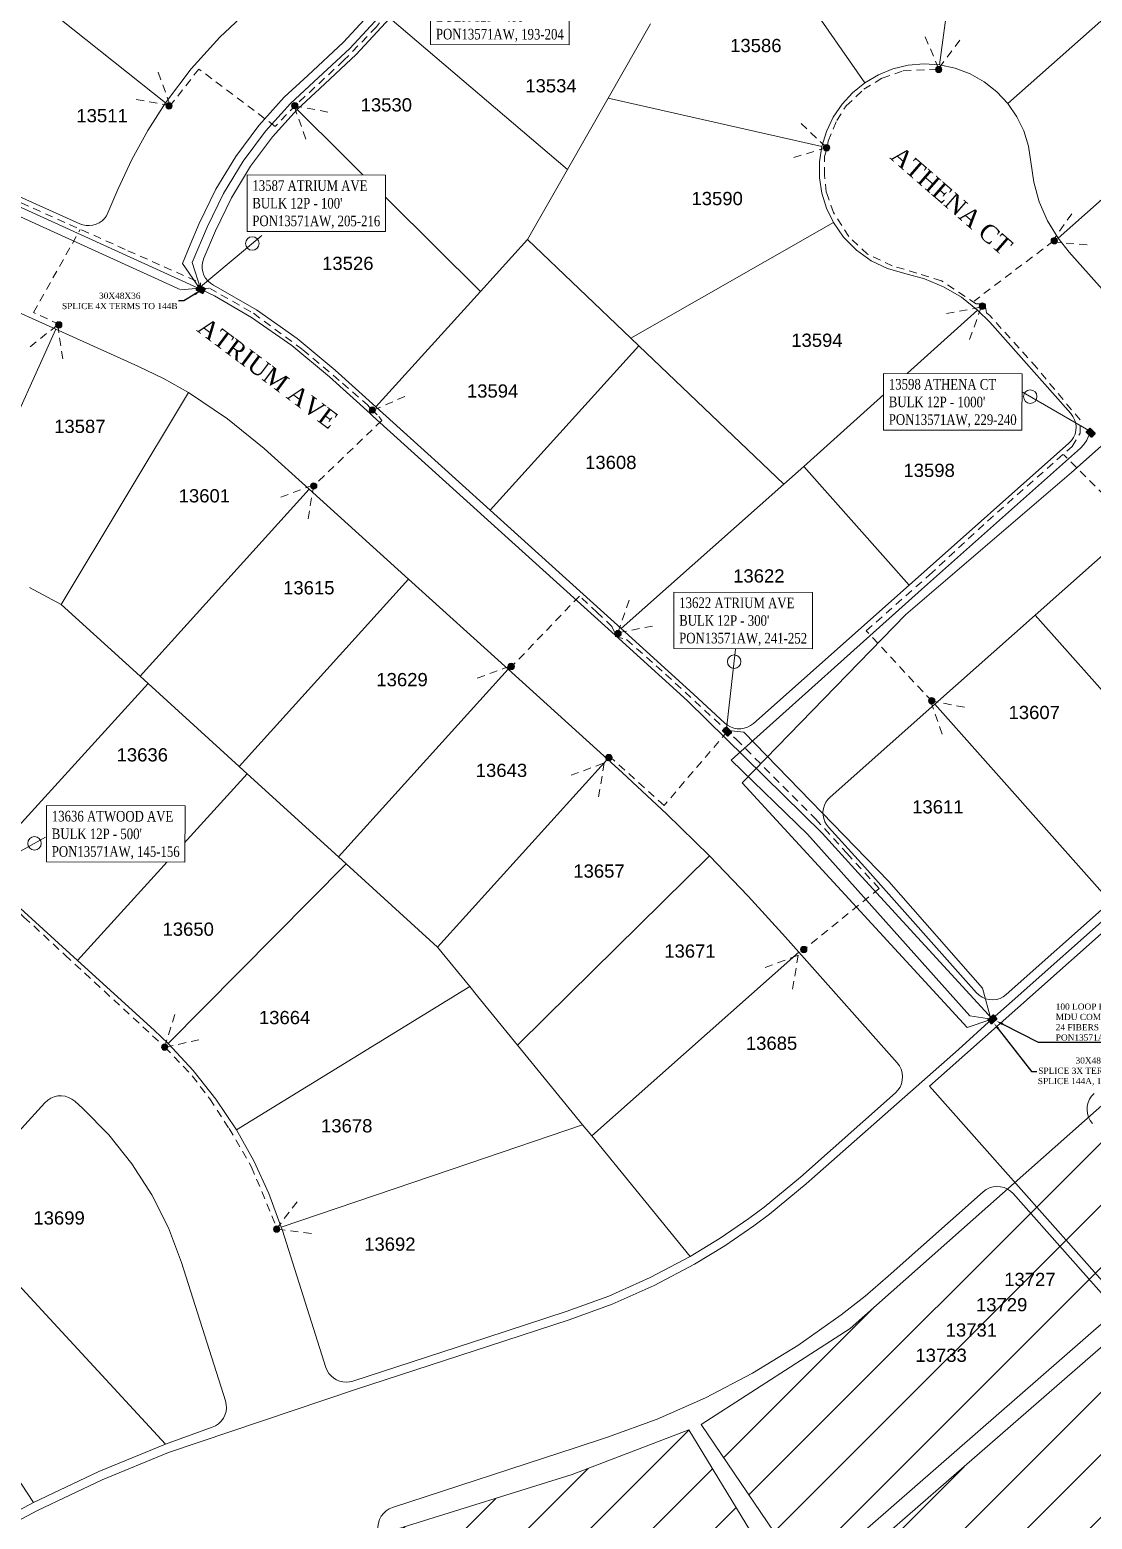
# Model space of a CAD drawing. Header units: feet. Extents: x 865220 to 2866543, y -2240498 to 973965.
# Drawn here: x 2858520 to 2859122, y 967332 to 968176 of the extents above; entities that cross this region are included whole.
import ezdxf
from ezdxf import colors
from ezdxf.entities.mleader import LeaderData, LeaderLine
from ezdxf.enums import TextEntityAlignment as Align
from ezdxf.lldxf.tags import DXFTag
from ezdxf.math import Vec2, Vec3

# ---------------------------------------------------------------- set-up
doc = ezdxf.new("R2010")
doc.units = ezdxf.units.FT
doc.header["$LTSCALE"] = 0.015
doc.header["$MEASUREMENT"] = 0
doc.linetypes.add('DASHED', pattern=[5, 3, -2])
for name, color, linetype in [('144A', 112, '144A'), ('144B', 112, '144B'), ('216A', 112, '216A'), ('288A', 112, '288A'), ('Dakota County Addresses', 7, 'Continuous'), ('Dakota County Parcels', 7, 'Continuous'), ('DETAIL', 7, 'Continuous'), ('DROP BURIED', 7, 'DASHED'), ('NOTES', 7, 'Continuous'), ('STREET NAME', 7, 'Continuous'), ('TAIL', 1, 'MST'), ('TELEPHONE STRUCT-PROP', 6, 'Continuous'), ('TERMINALS', 7, 'Continuous')]:
    doc.layers.add(name, color=color, linetype=linetype)
doc.layers.add('RUNNING LINE (UNDERGROUND)', color=10, linetype='Continuous', lineweight=40)
doc.styles.add('Dimensions 100', font='arial.ttf')
doc.styles.add('Line', font='txt.shx', dxfattribs={"height": 3})
doc.styles.add('SIMPLEX', font='times.ttf', dxfattribs={"width": 0.8})
doc.styles.get("Standard").update_dxf_attribs({"font": 'times.ttf'})
doc.styles.add('Utilities', font='arial.ttf', dxfattribs={"height": 2.5})
tags = doc.linetypes.add('144A', pattern='A,80,-5,["144A",Line,S=1.5,R=0,X=0,Y=-1.5],-24', length=109).pattern_tags.tags
tags[6] = DXFTag(74, 10)
tags = doc.linetypes.add('144B', pattern='A,80,-5,["144B",Line,S=1.5,R=0,X=0,Y=-1.5],-24', length=109).pattern_tags.tags
tags[6] = DXFTag(74, 10)
tags = doc.linetypes.add('216A', pattern='A,80,-5,["216A",Line,S=1.5,R=0,X=0,Y=-1.5],-24', length=109).pattern_tags.tags
tags[6] = DXFTag(74, 10)
tags = doc.linetypes.add('288A', pattern='A,80,-5,["288A",Line,S=1.5,R=0,X=0,Y=-1.5],-24', length=109).pattern_tags.tags
tags[6] = DXFTag(74, 10)
tags = doc.linetypes.add('MST', pattern='A,5,-5,5,-5,["TAIL",Line,S=1.5,R=0,X=0,Y=-1.5],-20', length=40).pattern_tags.tags
tags[10] = DXFTag(74, 10)

# ---------------------------------------------------------------- blocks, each defined once
blk = doc.blocks.new('ACMAP_ANN_TEMPLATE_Dakota County Addresses')
at = {"layer": 'Dakota County Addresses', "style": 'Dimensions 100'}
blk.add_attdef('DakotaCountyAddress', text='', height=50, dxfattribs=at).set_placement((0, 0), align=Align.CENTER)
blk = doc.blocks.new('Proposed FlowerPot')
at = {"lineweight": 5, "ltscale": 100, "true_color": 0xffffff}
h = blk.add_hatch(color=7, dxfattribs=at)
h.dxf.hatch_style = 1
h.paths.add_polyline_path([(-0.06, 0, 0.414214), (0, -0.06, 0.414214), (0.06, 0, 0.414214), (0, 0.06, 0.414214)])
at = {"lineweight": 5, "ltscale": 100}
blk.add_circle((0, 0), 0.0604, dxfattribs=at)
at = {"layer": 'RUNNING LINE (UNDERGROUND)', "color": 6, "lineweight": 5, "const_width": 0.00907, "flags": 128}
blk.add_lwpolyline([(-0.06, 0, -0.414214), (0, 0.06, -0.414214), (0.06, 0, -0.414214), (0, -0.06, -0.414214), (-0.06, 0)], format="xyb", dxfattribs=at)
at = {"color": 18, "linetype": 'ByBlock', "lineweight": 5, "ltscale": 100, "true_color": 0x000000, "style": 'Dimensions 100'}
blk.add_text('F', height=0.0744, dxfattribs=at).set_placement((-0.029, -0.037))
blk = doc.blocks.new('NEW HH')
at = {"ltscale": 40, "true_color": 0xffffff}
h = blk.add_hatch(color=7, dxfattribs=at)
h.dxf.hatch_style = 1
h.paths.add_polyline_path([(-0.061, -0.031, 0.414214), (-0.046, -0.046), (0.046, -0.046, 0.414214), (0.061, -0.031), (0.061, 0.031, 0.414214), (0.046, 0.046), (-0.046, 0.046, 0.414214), (-0.061, 0.031)])
at = {"layer": 'RUNNING LINE (UNDERGROUND)', "color": 6, "lineweight": 0, "const_width": 0.005, "flags": 128}
blk.add_lwpolyline([(-0.061, 0.031), (-0.061, -0.031, 0.414214), (-0.046, -0.046), (0.046, -0.046, 0.414214), (0.061, -0.031), (0.061, 0.031, 0.414214), (0.046, 0.046), (-0.046, 0.046, 0.414214)], format="xyb", close=True, dxfattribs=at)
at = {"layer": 'TELEPHONE STRUCT-PROP', "color": 18, "true_color": 0x000000, "style": 'Utilities'}
blk.add_text('HH', height=0.05, dxfattribs=at).set_placement((0, 0), align=Align.MIDDLE_CENTER)
blk = doc.blocks.new('TERMINAL')
at = {"lineweight": 5, "ltscale": 0.5, "flags": 128}
blk.add_lwpolyline([(-0.07, -0.65), (-0.07, 44.75)], dxfattribs=at)
at = {"lineweight": 5, "ltscale": 0.5}
blk.add_circle((-0.07, 37.61), 3.83, dxfattribs=at)

msp = doc.modelspace()

# ---------------------------------------------------------------- linework, layer by layer
at = {"layer": '144A', "lineweight": 5, "ltscale": 100, "flags": 128}
msp.add_lwpolyline([(2859065.3, 967615.83), (2859046.31, 967598.43), (2858959.88, 967522.25), (2858939.17, 967505.14), (2858930.32, 967498.54), (2858913.82, 967487.26), (2858896.7, 967476.83), (2858873.74, 967464.69), (2858849.98, 967454.13), (2858825.63, 967445.25), (2858780.44, 967430.51), (2858704.52, 967405.73), (2858598.61, 967370.13), (2858561.04, 967354.65), (2858524.31, 967337.3), (2858491.77, 967319.94), (2858460.05, 967301.1), (2858436.47, 967285.76), (2858413.45, 967269.6), (2858383.71, 967246.86), (2858351.62, 967221.12), (2858280.16, 967163.78), (2858260.21, 967147.77), (2858257.66, 967145.73), (2858240.25, 967131.76), (2858132.66, 967039.02), (2857969.59, 966908.17), (2857957.8, 966899.31)], dxfattribs=at)
at = {"layer": '144B', "lineweight": 5, "ltscale": 100, "flags": 128}
msp.add_lwpolyline([(2859065.3, 967615.83), (2858989.41, 967698.54), (2858968.95, 967721.04), (2858892.71, 967796.14), (2858851.67, 967833.26), (2858777.5, 967900.34), (2858714.43, 967957.38), (2858712.77, 967958.88), (2858689.74, 967979.71), (2858668.36, 967997.48), (2858645.64, 968013.34), (2858624.59, 968025.58), (2858617.06, 968029.09), (2858446.79, 968106.65), (2858334.19, 968158.23), (2858292.46, 968073.61), (2858276.98, 968050.4), (2858260.1, 968028.19), (2858241.89, 968007.05), (2858223.11, 967987.73), (2858203.21, 967969.56), (2858182.26, 967952.59), (2858143.35, 967924.18), (2858090.58, 967897.29), (2858061.6, 967886.73), (2858036.61, 967878.47), (2858015.3, 967871.13), (2857994.51, 967861.98), (2857974.56, 967851.16), (2857958.95, 967841.11), (2857944.06, 967830.03), (2857930.02, 967818.03), (2857899.12, 967789.78), (2857892.87, 967782.99), (2857887.76, 967775.05), (2857884.08, 967766.35), (2857881.94, 967757.16), (2857881.41, 967747.73), (2857882.5, 967738.35), (2857885.17, 967729.29), (2857889.35, 967720.83), (2857894.83, 967713.33), (2857921.31, 967684.41), (2857921.75, 967683.93), (2857945.17, 967660.56), (2857969.51, 967638.2), (2857983.57, 967626.09), (2858015, 967599.65)], dxfattribs=at)
at = {"layer": '216A', "lineweight": 5, "ltscale": 100, "flags": 128}
msp.add_lwpolyline([(2859590.81, 968323.94), (2859595.66, 968318.07), (2859596.29, 968254.89), (2859595.33, 968224.1), (2859591.85, 968193.28), (2859585.95, 968163.2), (2859577.64, 968133.7), (2859566.98, 968104.96), (2859554.05, 968077.18), (2859539.03, 968050.71), (2859521.94, 968025.53), (2859502.89, 968001.8), (2859482.05, 967979.73), (2859468.69, 967967.28), (2859423.17, 967926.87), (2859366.34, 967876.41), (2859309.51, 967825.96), (2859252.68, 967775.51), (2859244.96, 967768.65), (2859195.86, 967725.06), (2859139.03, 967674.61), (2859079.96, 967622.16), (2859029.77, 967577.61), (2859147.17, 967445.55), (2859167.37, 967422.8), (2859278.35, 967297.8), (2859360.39, 967205.38), (2859462.8, 967090.03), (2859470.89, 967079.16), (2859477.1, 967066.86), (2859481.11, 967053.68), (2859482.79, 967040.01), (2859482.11, 967026.25), (2859479.07, 967012.82), (2859473.78, 967000.1), (2859466.39, 966988.48), (2859457.11, 966978.3), (2859446.22, 966969.86), (2859434.24, 966963.52), (2859420.43, 966957.67), (2859392.27, 966945.74), (2859314.54, 966912.8), (2859152.14, 966844), (2859135.42, 966836.92), (2859049.74, 966800.61), (2859021.72, 966788.75), (2858959.16, 966762.24), (2858953.83, 966760.51), (2858948.06, 966759.71), (2858942.25, 966759.91), (2858936.55, 966761.13), (2858931.16, 966763.31), (2858926.22, 966766.4), (2858921.9, 966770.3), (2858918.32, 966774.89), (2858915.58, 966779.95), (2858869.57, 966760.2), (2858808.42, 966904.88), (2858752.51, 967036.84), (2858745.35, 967055.89), (2858705.58, 967180.93)], dxfattribs=at)
at = {"layer": '288A', "lineweight": 5, "ltscale": 100, "flags": 128}
msp.add_lwpolyline([(2859590.61, 968323.89), (2859590.66, 968318.02), (2859591.29, 968254.95), (2859590.34, 968224.46), (2859586.91, 968194.04), (2859581.08, 968164.36), (2859572.88, 968135.25), (2859562.37, 968106.89), (2859549.6, 968079.47), (2859534.78, 968053.35), (2859517.91, 968028.51), (2859499.11, 968005.09), (2859478.53, 967983.28), (2859465.33, 967970.98), (2859419.85, 967930.6), (2859363.02, 967880.15), (2859306.19, 967829.7), (2859249.36, 967779.25), (2859241.64, 967772.39), (2859192.54, 967728.8), (2859135.71, 967678.34), (2859076.64, 967625.9), (2859065.3, 967615.83)], dxfattribs=at)
at = {"layer": 'Dakota County Parcels', "lineweight": 5, "ltscale": 100}
for p, q in [((2859053.27, 968287.96), (2859035.45, 968156.48)), ((2858915.96, 968257.46), (2858993.17, 968146.3)), ((2859184.64, 968232.56), (2859074.22, 968134.53)), ((2858495.76, 968215.38), (2858596.94, 968135.03)), ((2858824.64, 968097.26), (2858723.94, 968182.99)), ((2858847.63, 968137.6), (2858871.7, 968179.81)), ((2858824.64, 968097.26), (2858847.63, 968137.6)), ((2858847.63, 968137.6), (2858968.87, 968110.23)), ((2858775.32, 968028.04), (2858671.47, 968131.26)), ((2858801.98, 968057.51), (2858824.64, 968097.26)), ((2858569.92, 968085.92), (2858564.26, 968072.65)), ((2858860.62, 968001.59), (2858975.32, 968067.23)), ((2858801.98, 968057.51), (2858775.32, 968028.04)), ((2858801.98, 968057.51), (2858860.62, 968001.59)), ((2859108.9, 968050.4), (2859102.73, 968058.21)), ((2859154.74, 967998.76), (2859108.9, 968050.4)), ((2858534.64, 968006.77), (2858465.35, 968037.98)), ((2858775.32, 968028.04), (2858716.13, 967962.59)), ((2858958.58, 967928.91), (2859057.1, 968017.55)), ((2858478.66, 967882.46), (2858534.64, 968006.77)), ((2858581.24, 967985.79), (2858534.64, 968006.77)), ((2858860.62, 968001.59), (2858865.16, 967997.26)), ((2858865.16, 967997.26), (2858780.85, 967904.05)), ((2858865.16, 967997.26), (2858947.32, 967918.9)), ((2858537.73, 967850.69), (2858609.83, 967970.83)), ((2858652.78, 967939), (2858678.28, 967915.94)), ((2858947.32, 967918.9), (2858958.58, 967928.91)), ((2858958.58, 967928.91), (2859018.33, 967861.61)), ((2858582.45, 967809.98), (2858678.28, 967915.94)), ((2858678.28, 967915.94), (2858734.64, 967864.96)), ((2858947.32, 967918.9), (2858855.03, 967836.97)), ((2859089.64, 967844.7), (2859146.47, 967895.15)), ((2858638.64, 967758.82), (2858734.64, 967864.96)), ((2858734.64, 967864.96), (2858790.99, 967813.99)), ((2858519.81, 967860.33), (2858537.73, 967850.69)), ((2858537.73, 967850.69), (2858582.45, 967809.98)), ((2859032.81, 967794.25), (2859089.64, 967844.7)), ((2859189.22, 967732.54), (2859089.64, 967844.7)), ((2858694.83, 967707.66), (2858790.99, 967813.99)), ((2858790.99, 967813.99), (2858847.35, 967763.01)), ((2858587.01, 967805.83), (2858490.75, 967700.1)), ((2858582.45, 967809.98), (2858587.01, 967805.83)), ((2858587.01, 967805.83), (2858638.64, 967758.82)), ((2859032.81, 967794.25), (2858973.46, 967741.56)), ((2859132.39, 967682.08), (2859032.81, 967794.25)), ((2858751.02, 967656.5), (2858847.35, 967763.01)), ((2858847.35, 967763.01), (2858855.84, 967755.34)), ((2858643.2, 967754.67), (2858546.94, 967648.94)), ((2858638.64, 967758.82), (2858643.2, 967754.67)), ((2858643.2, 967754.67), (2858694.83, 967707.66)), ((2858699.22, 967703.66), (2858598.34, 967601.83)), ((2858694.83, 967707.66), (2858699.22, 967703.66)), ((2858699.22, 967703.66), (2858751.02, 967656.5)), ((2858948.27, 967662.05), (2858955.75, 967653.63)), ((2858769.32, 967634.09), (2858751.02, 967656.5)), ((2858955.75, 967653.63), (2859011.51, 967590.82)), ((2858769.32, 967634.09), (2858637.02, 967553)), ((2858833.22, 967555.87), (2858796.42, 967600.92)), ((2858528.55, 967568.33), (2858491.99, 967528.17)), ((2858550, 967565.02), (2858545.5, 967569.12)), ((2858833.22, 967555.87), (2858768.69, 967533.95)), ((2858838.44, 967549.48), (2858833.22, 967555.87)), ((2858894.23, 967481.18), (2858838.44, 967549.48)), ((2858768.69, 967533.95), (2858662.49, 967497.87)), ((2859006.41, 967469.96), (2859060.3, 967517.8)), ((2858472.97, 967509.03), (2858596.8, 967374.79)), ((2858663.11, 967495.93), (2858662.49, 967497.87)), ((2858687.81, 967418.26), (2858663.11, 967495.93)), ((2858432.85, 967477.7), (2858522.06, 967341.77)), ((2858605.94, 967477.75), (2858630.86, 967399.38)), ((2858829.52, 967372.9), (2858847.26, 967378.69)), ((2858725.52, 967338.97), (2858829.52, 967372.9))]:
    msp.add_line(p, q, dxfattribs=at)
for points in [[(2859073.32, 967629.64), (2859132.39, 967682.08), (2859189.22, 967732.54), (2859238.32, 967776.13), (2859246.04, 967782.99), (2859302.87, 967833.44), (2859359.7, 967883.89), (2859416.53, 967934.34), (2859461.96, 967974.68), (2859475, 967986.83), (2859495.34, 968008.38), (2859513.89, 968031.48), (2859530.53, 968056), (2859545.15, 968081.76), (2859557.75, 968108.82), (2859568.13, 968136.8), (2859576.21, 968165.52), (2859581.96, 968194.81), (2859585.35, 968224.82), (2859586.29, 968255), (2859585.66, 968317.97), (2859584.16, 968469.73), (2859583.45, 968541.68), (2859582.54, 968633.78)], [(2859141.11, 968423.01), (2859120.52, 968423.7), (2859058.43, 968423.02), (2858978.45, 968422.14), (2858891.92, 968421.18), (2858881.13, 968420.28), (2858870.57, 968417.83), (2858860.48, 968413.89), (2858851.06, 968408.53), (2858842.51, 968401.87), (2858835.01, 968394.05), (2858828.72, 968385.23), (2858823.76, 968375.59), (2858794.2, 968306.2), (2858780.99, 968275.21), (2858772.88, 968257.52), (2858763.83, 968240.29), (2858751.78, 968220.34), (2858738.46, 968201.21), (2858723.94, 968182.99), (2858704.87, 968162.28), (2858684.24, 968143.13), (2858671.47, 968131.26)], [(2858645.17, 968188.66), (2858627.57, 968172.19), (2858611.46, 968154.27), (2858596.94, 968135.03)], [(2859231.8, 968172.8), (2859185.85, 968132.01), (2859102.73, 968058.21)], [(2858548.3, 968066.42), (2858448.84, 968111.21), (2858351.34, 968155.12)], [(2859035.45, 968156.48), (2859026.58, 968157.02), (2859017.72, 968156.24), (2859009.07, 968154.16), (2859000.83, 968150.82), (2858993.17, 968146.3), (2858986.26, 968140.7), (2858980.26, 968134.14), (2858975.29, 968126.77), (2858971.46, 968118.74), (2858968.87, 968110.23), (2858967.56, 968101.44), (2858967.57, 968092.55), (2858968.88, 968083.75), (2858971.49, 968075.25), (2858975.32, 968067.23), (2858981.16, 968058.79), (2858988.36, 968051.47), (2858996.7, 968045.48), (2859005.93, 968041.01), (2859015.8, 968038.17), (2859027.07, 968035.15), (2859037.84, 968030.65), (2859047.91, 968024.74), (2859057.1, 968017.55), (2859064.04, 968010.57), (2859109.88, 967958.93), (2859111.12, 967957.26), (2859112.06, 967955.39), (2859112.66, 967953.38), (2859112.9, 967951.3), (2859112.77, 967949.22), (2859112.29, 967947.18), (2859111.46, 967945.26), (2859110.31, 967943.52), (2859108.87, 967942), (2859018.33, 967861.61), (2858930.03, 967783.23)], [(2859074.22, 968134.53), (2859068, 968141.19), (2859060.83, 968146.84), (2859052.9, 968151.33), (2859044.37, 968154.57), (2859035.45, 968156.48)], [(2858596.94, 968135.03), (2858586.84, 968119.28), (2858577.82, 968102.88), (2858569.92, 968085.92)], [(2859087.21, 968101.57), (2859085.86, 968110.45), (2859083.2, 968119.03), (2859079.29, 968127.12), (2859074.22, 968134.53)], [(2858671.47, 968131.26), (2858657.47, 968115.78), (2858645.01, 968099.04), (2858634.19, 968081.2), (2858625.11, 968062.41), (2858618.54, 968046.99)], [(2859102.73, 968058.21), (2859096.7, 968068.17), (2859092.05, 968078.85), (2859088.87, 968090.05), (2859087.21, 968101.57)], [(2858564.26, 968072.65), (2858563.38, 968070.96), (2858562.24, 968069.44), (2858560.87, 968068.11), (2858559.31, 968067.02), (2858557.59, 968066.18), (2858555.76, 968065.63), (2858553.87, 968065.38), (2858551.97, 968065.43), (2858550.09, 968065.77), (2858548.3, 968066.42)], [(2858624, 968031.66), (2858622.33, 968032.72), (2858620.85, 968034.05), (2858619.61, 968035.6), (2858618.65, 968037.34), (2858617.98, 968039.2), (2858617.63, 968041.16), (2858617.61, 968043.14), (2858617.92, 968045.1), (2858618.54, 968046.99)], [(2858624, 968031.66), (2858648.33, 968017.56), (2858671.39, 968001.46), (2858693.02, 967983.49), (2858716.13, 967962.59), (2858780.85, 967904.05), (2858855.03, 967836.97), (2858896.08, 967799.83), (2858913.85, 967783.45)], [(2858581.24, 967985.79), (2858595.75, 967978.73), (2858609.83, 967970.83)], [(2858609.83, 967970.83), (2858632.08, 967955.96), (2858652.78, 967939)], [(2858662.49, 967497.87), (2858655.44, 967516.89), (2858646.94, 967535.31), (2858637.02, 967553), (2858625.44, 967570.29), (2858612.52, 967586.61), (2858598.34, 967601.83), (2858590.39, 967609.38), (2858546.94, 967648.94), (2858490.75, 967700.1), (2858459.97, 967728.13), (2858448.6, 967737.94), (2858436.73, 967747.15), (2858420.2, 967758.41), (2858402.91, 967768.49), (2858384.97, 967777.32), (2858372.03, 967783.14), (2858330.38, 967801.87), (2858303.26, 967814.86), (2858270.44, 967832.84), (2858238.75, 967852.78), (2858211.98, 967871.82), (2858186.26, 967892.25), (2858161.66, 967914.02)], [(2858930.03, 967783.23), (2858928.46, 967782.04), (2858926.71, 967781.13), (2858924.83, 967780.52), (2858922.88, 967780.23), (2858920.91, 967780.26), (2858918.97, 967780.61), (2858917.12, 967781.27), (2858915.39, 967782.23), (2858913.85, 967783.45)], [(2858855.84, 967755.34), (2858880.81, 967732.1), (2858905.11, 967708.16)], [(2858972.65, 967724.4), (2858971.46, 967725.9), (2858970.53, 967727.57), (2858969.87, 967729.36), (2858969.5, 967731.24), (2858969.44, 967733.15), (2858969.69, 967735.05), (2858970.23, 967736.88), (2858971.05, 967738.61), (2858972.14, 967740.18), (2858973.46, 967741.56)], [(2859056.38, 967630.65), (2858993.13, 967701.88), (2858972.65, 967724.4)], [(2858905.11, 967708.16), (2858812.28, 967616.57), (2858796.42, 967600.92)], [(2858905.11, 967708.16), (2858926.99, 967685.39), (2858948.27, 967662.05)], [(2858955.75, 967653.63), (2858877.07, 967583.78), (2858838.44, 967549.48)], [(2858769.32, 967634.09), (2858773.69, 967628.75), (2858796.42, 967600.92)], [(2859073.32, 967629.64), (2859071.64, 967628.39), (2859069.77, 967627.46), (2859067.76, 967626.86), (2859065.69, 967626.62), (2859063.6, 967626.74), (2859061.56, 967627.23), (2859059.64, 967628.06), (2859057.9, 967629.21), (2859056.38, 967630.65)], [(2859011.51, 967590.82), (2859012.76, 967589.14), (2859013.7, 967587.27), (2859014.29, 967585.26), (2859014.53, 967583.19), (2859014.41, 967581.1), (2859013.93, 967579.07), (2859013.1, 967577.15), (2859011.94, 967575.4), (2859010.51, 967573.88)], [(2858528.55, 967568.33), (2858530.08, 967569.74), (2858531.84, 967570.87), (2858533.77, 967571.68), (2858535.81, 967572.14), (2858537.9, 967572.23), (2858539.98, 967571.97), (2858541.97, 967571.35), (2858543.83, 967570.39), (2858545.5, 967569.12)], [(2858702.97, 967410.49), (2858778.89, 967435.26), (2858824, 967449.98), (2858848.11, 967458.77), (2858871.55, 967469.19), (2858894.23, 967481.18), (2858911.1, 967491.46), (2858927.41, 967502.61), (2858936.08, 967509.07), (2858956.63, 967526.04), (2859010.51, 967573.88)], [(2859123.11, 967573.56), (2859121.67, 967572.04), (2859120.52, 967570.3), (2859119.69, 967568.38), (2859119.21, 967566.34), (2859119.08, 967564.26), (2859119.32, 967562.18), (2859119.92, 967560.17), (2859120.85, 967558.3), (2859122.1, 967556.62)], [(2858605.94, 967477.75), (2858598.55, 967497.37), (2858589.15, 967516.1), (2858577.84, 967533.75), (2858564.74, 967550.11), (2858550, 967565.02)], [(2859077.24, 967516.79), (2859075.72, 967518.23), (2859073.97, 967519.38), (2859072.05, 967520.21), (2859070.02, 967520.7), (2859067.93, 967520.82), (2859065.85, 967520.58), (2859063.85, 967519.98), (2859061.98, 967519.05), (2859060.3, 967517.8)], [(2859077.24, 967516.79), (2859143.43, 967442.23), (2859163.63, 967419.48), (2859274.61, 967294.48)], [(2858979.69, 967448.02), (2858993.27, 967458.73), (2859006.41, 967469.96)], [(2858847.26, 967378.69), (2858875.49, 967388.95), (2858902.96, 967401.07), (2858929.56, 967415), (2858955.18, 967430.67), (2858979.69, 967448.02)], [(2858702.97, 967410.49), (2858701.13, 967410.05), (2858699.24, 967409.9), (2858697.36, 967410.05), (2858695.52, 967410.49), (2858693.77, 967411.22), (2858692.16, 967412.21), (2858690.73, 967413.45), (2858689.51, 967414.89), (2858688.53, 967416.51), (2858687.81, 967418.26)], [(2858630.86, 967399.38), (2858631.31, 967397.37), (2858631.41, 967395.31), (2858631.16, 967393.27), (2858630.56, 967391.3), (2858629.64, 967389.46), (2858628.41, 967387.8), (2858626.92, 967386.39), (2858625.2, 967385.24), (2858623.32, 967384.41)], [(2858623.32, 967384.41), (2858596.8, 967374.79), (2858559.01, 967359.23), (2858522.06, 967341.77), (2858489.32, 967324.3), (2858457.41, 967305.35), (2858433.67, 967289.9), (2858410.49, 967273.64), (2858380.62, 967250.8), (2858348.49, 967225.02), (2858277.03, 967167.68), (2858257.08, 967151.67), (2858254.54, 967149.63), (2858237.12, 967135.66), (2858211.33, 967114.96)], [(2858725.52, 967338.97), (2858723.61, 967338.15), (2858721.86, 967337.02), (2858720.34, 967335.6), (2858719.09, 967333.94), (2858718.14, 967332.09), (2858717.52, 967330.1), (2858717.26, 967328.03), (2858717.36, 967325.95), (2858717.81, 967323.92)]]:
    msp.add_lwpolyline(points, dxfattribs=at)
at = {"layer": 'DROP BURIED', "lineweight": 5, "ltscale": 100}
for points in [[(2858759.14, 968242.22), (2858760.04, 968238.12), (2858756.64, 968232.72), (2858750.79, 968223.13), (2858732.59, 968197.52), (2858716.39, 968178.02), (2858697.98, 968159.06), (2858670.67, 968133.75), (2858659.04, 968121.63), (2858615.77, 968154.11), (2858599.59, 968133.44)], [(2859047.04, 968170.41), (2859034.96, 968154.47), (2859027.19, 968172.9)], [(2858592.77, 968152.25), (2858599.46, 968133.4), (2858579.79, 968137.03)], [(2859060.54, 968020.97), (2859056.19, 968021.02), (2859036.62, 968034.11), (2859022.62, 968038.48), (2859008.74, 968042.61), (2858994.76, 968049.23), (2858984.1, 968059.16), (2858975.4, 968072.72), (2858971.34, 968084.4), (2858970.3, 968094.07), (2858970.3, 968104.56), (2858971.78, 968109.41), (2858972.35, 968113.16), (2858977.25, 968125.01), (2858982.67, 968133.28), (2858992.59, 968142.63), (2859003.02, 968149.02), (2859014.93, 968153.01), (2859034.47, 968154.04)], [(2858676.39, 968114.45), (2858669.7, 968133.3), (2858689.37, 968129.66)], [(2858397.29, 968071.61), (2858421.81, 968120.53), (2858460.99, 968102.81), (2858515.09, 968078.27), (2858575.6, 968051.16), (2858616.68, 968032.89), (2858616.43, 968029.57)], [(2858957.03, 968123.28), (2858971.54, 968109.52), (2858952.36, 968103.84)], [(2859119.16, 968054.41), (2859099.24, 968056.16), (2859110.72, 968072.54)], [(2858536.73, 968009.38), (2858522.04, 968016.1), (2858548.49, 968063.11)], [(2859100.18, 968056.69), (2859055.05, 968022.62)], [(2858616.87, 968029.33), (2858621.77, 968029.95), (2858646.74, 968015.7), (2858674.66, 967995.01), (2858697.22, 967976.09), (2858711.42, 967963.83), (2858713.52, 967961.2), (2858717.69, 967957.15), (2858719.36, 967954.87), (2858681.28, 967918.36)], [(2859031.26, 967795.76), (2858993.92, 967835.78), (2859029.84, 967867.44), (2859062.68, 967897.96), (2859110.58, 967940.18), (2859115.16, 967947.81), (2859115.16, 967955.22), (2859090.58, 967984.83), (2859063.95, 968014.45), (2859062.11, 968015.98), (2859061.38, 968020.47)], [(2859039.41, 968015.52), (2859059.07, 968019.17), (2859052.41, 968000.32)], [(2858520.08, 967996.69), (2858535.75, 968009.11), (2858538.68, 967989.33)], [(2858732.49, 967968.56), (2858714.15, 967960.57)], [(2859144.75, 967896.39), (2859105.73, 967935.71)], [(2858662.13, 967911.51), (2858680.88, 967918.47), (2858677.53, 967898.76)], [(2858851.93, 967833.78), (2858849.96, 967838.02), (2858841.55, 967846.05), (2858831.38, 967855.47), (2858793.44, 967815.82)], [(2858872.83, 967838.41), (2858853.18, 967834.69), (2858859.78, 967853.57)], [(2858851.77, 967832.52), (2858858.13, 967830.74), (2858880.27, 967811.22), (2858920.26, 967774.27), (2858965.22, 967729.16), (2858983.03, 967709.65), (2859001.32, 967689.67), (2858958.52, 967655.13)], [(2858773.57, 967808.89), (2858792.32, 967815.84), (2858792.32, 967815.84)], [(2859037.07, 967777.2), (2859030.39, 967796.05), (2859050.06, 967792.41)], [(2858915.32, 967778.78), (2858879.4, 967736.74), (2858849.46, 967763.7)], [(2858826.73, 967753.87), (2858845.48, 967760.83), (2858842.13, 967741.11)], [(2858488.49, 967695.8), (2858492.09, 967696), (2858516.66, 967673.55), (2858539.98, 967652.01), (2858596.51, 967599.77), (2858612.02, 967583.56), (2858621.97, 967570.44), (2858632.89, 967553.75), (2858645.64, 967531.84), (2858660.1, 967497.04)], [(2858936.71, 967644.98), (2858955.47, 967651.94), (2858952.12, 967632.22)], [(2858615.83, 967603.94), (2858596.28, 967599.7), (2858602.38, 967618.75)], [(2858679.53, 967494.23), (2858659.67, 967496.64), (2858671.69, 967512.63)]]:
    msp.add_lwpolyline(points, dxfattribs=at)
at = {"layer": 'NOTES', "color": 30, "lineweight": 5, "ltscale": 100, "true_color": 0xf8991e, "flags": 128}
for points in [[(2858966.42, 967289.76), (2859060.14, 967131.21), (2859106.72, 967019.41), (2859333.69, 967201.29), (2859616.55, 967335.73), (2859355.74, 967628.64)], [(2858406.1, 967161.59), (2858587.23, 966875.26), (2858755.01, 966944.38), (2858822.59, 967050.86), (2859047.62, 967129.52), (2858893.37, 967383), (2858827.37, 967357.57), (2858635.73, 967297.98), (2858515.67, 967240.77)]]:
    msp.add_lwpolyline(points, close=True, dxfattribs=at)
at = {"layer": 'TAIL', "lineweight": 5, "ltscale": 100, "flags": 128}
for points in [[(2858979.35, 968425.7), (2858978.34, 968432.14), (2858891.45, 968431.18), (2858879.57, 968430.19), (2858867.61, 968427.41), (2858856.16, 968422.94), (2858845.49, 968416.86), (2858835.79, 968409.31), (2858827.29, 968400.45), (2858820.16, 968390.44), (2858814.7, 968379.84), (2858785, 968310.12), (2858771.85, 968279.26), (2858763.9, 968261.93), (2858755.11, 968245.2), (2858743.38, 968225.79), (2858730.44, 968207.19), (2858716.34, 968189.5), (2858697.78, 968169.34), (2858677.43, 968150.45), (2858664.19, 968138.12), (2858649.74, 968122.13), (2858636.71, 968104.63), (2858625.39, 968085.97), (2858616, 968066.55), (2858610.92, 968054.47), (2858606.51, 968043.92), (2858616.18, 968030.01)], [(2858616.18, 968030.01), (2858605.46, 968028.99), (2858444.71, 968102.1), (2858336.52, 968151.66), (2858340.66, 968172.41), (2858353.39, 968206.25), (2858400.8, 968319.42), (2858407.15, 968320.52)], [(2858759.2, 968242.31), (2858747.58, 968223.06), (2858734.45, 968204.2), (2858720.14, 968186.24), (2858701.32, 968165.81), (2858680.84, 968146.79), (2858667.76, 968134.61), (2858653.61, 968118.95), (2858640.86, 968101.83), (2858629.79, 968083.59), (2858620.56, 968064.48), (2858612.02, 968044.52), (2858616.75, 968029.83)], [(2859373.09, 968214.53), (2859374.3, 968200.88), (2859368.87, 968183.1), (2859363.16, 968165.97), (2859354.96, 968149.89), (2859344.46, 968135.21), (2859332.02, 968122.38), (2859275.11, 968071.86), (2859172.94, 967981.15), (2859110.29, 967925.53), (2859016.48, 967845), (2858923.73, 967749.52), (2859051.14, 967610.86), (2859064, 967615.33)], [(2859120.74, 967949.31), (2859120.07, 967946.5), (2859118.89, 967943.78), (2859117.26, 967941.3), (2859115.37, 967939.3), (2859025.25, 967859.23), (2858917.41, 967762.36), (2858960.61, 967720.51), (2859052.71, 967617.56), (2859065.03, 967615.64)], [(2858915.88, 967779.17), (2858924.63, 967778.39), (2859006.77, 967693.71), (2859059.8, 967633.19), (2859064.49, 967615.84)]]:
    msp.add_lwpolyline(points, dxfattribs=at)

# ---------------------------------------------------------------- block references
at = {"lineweight": 5, "ltscale": 100, "xscale": 30, "yscale": 30, "zscale": 30}
for p in [(2859035.03, 968153.83), (2858598.81, 968133.24), (2858670.13, 968133.35), (2858971.45, 968109.51), (2859100.51, 968056.8), (2859059.8, 968019.77), (2858536.37, 968009.13), (2858714.09, 967960.88), (2858680.86, 967917.83), (2858853.32, 967834.16), (2858792.76, 967815.56), (2859031.08, 967796.12), (2858848.1, 967763.89), (2858958.57, 967655.1), (2858596.39, 967599.84), (2858659.84, 967496.67)]:
    msp.add_blockref('Proposed FlowerPot', p, dxfattribs=at)
at = {"lineweight": 5, "ltscale": 100}
for p, xscale, yscale, zscale, rotation in [((2858616.83, 968029.25), 39.99999999999999, 39.99999999999999, 39.99999999999999, 331.7669324362603), ((2859121.19, 967947.99), 39.99999999999998, 39.99999999999998, 39.99999999999998, 316.6049090000792), ((2858915.11, 967778.66), 39.99999999999998, 39.99999999999998, 39.99999999999998, 313.9611849497729), ((2859065.47, 967615.54), 39.99999999999997, 39.99999999999997, 39.99999999999997, 43.96118494977286)]:
    msp.add_blockref('NEW HH', p, dxfattribs=dict(at, xscale=xscale, yscale=yscale, zscale=zscale, rotation=rotation))
at = {"layer": 'Dakota County Addresses', "lineweight": 5, "ltscale": 100, "xscale": 0.15, "yscale": 0.15, "zscale": 0.15}
for p, values in [((2858931.4, 968163.68), {'DakotaCountyAddress': '13586'}), ((2858815.3, 968140.87), {'DakotaCountyAddress': '13534'}), ((2858721.99, 968130.06), {'DakotaCountyAddress': '13530'}), ((2858560.9, 968123.94), {'DakotaCountyAddress': '13511'}), ((2858909.49, 968076.98), {'DakotaCountyAddress': '13590'}), ((2858700.17, 968040.23), {'DakotaCountyAddress': '13526'}), ((2858966.02, 967996.67), {'DakotaCountyAddress': '13594'}), ((2858782.23, 967967.91), {'DakotaCountyAddress': '13594'}), ((2858548.31, 967947.86), {'DakotaCountyAddress': '13587'}), ((2858849.21, 967927.43), {'DakotaCountyAddress': '13608'}), ((2859029.61, 967922.94), {'DakotaCountyAddress': '13598'}), ((2858618.87, 967908.51), {'DakotaCountyAddress': '13601'}), ((2858678.06, 967856.39), {'DakotaCountyAddress': '13615'}), ((2858933.11, 967863.1), {'DakotaCountyAddress': '13622'}), ((2858730.91, 967804.34), {'DakotaCountyAddress': '13629'}), ((2859089.17, 967785.73), {'DakotaCountyAddress': '13607'}), ((2858583.69, 967761.71), {'DakotaCountyAddress': '13636'}), ((2858787.24, 967752.91), {'DakotaCountyAddress': '13643'}), ((2859034.56, 967732.23), {'DakotaCountyAddress': '13611'}), ((2858842.51, 967695.84), {'DakotaCountyAddress': '13657'}), ((2858609.72, 967662.92), {'DakotaCountyAddress': '13650'}), ((2858894.06, 967650.52), {'DakotaCountyAddress': '13671'}), ((2858664.36, 967612.83), {'DakotaCountyAddress': '13664'}), ((2858940.31, 967598.27), {'DakotaCountyAddress': '13685'}), ((2858699.54, 967551.48), {'DakotaCountyAddress': '13678'}), ((2858536.56, 967499.26), {'DakotaCountyAddress': '13699'}), ((2858724, 967484.42), {'DakotaCountyAddress': '13692'}), ((2859086.71, 967464.41), {'DakotaCountyAddress': '13727'}), ((2859070.69, 967450.11), {'DakotaCountyAddress': '13729'}), ((2859053.54, 967435.75), {'DakotaCountyAddress': '13731'}), ((2859036.39, 967421.44), {'DakotaCountyAddress': '13733'})]:
    msp.add_blockref('ACMAP_ANN_TEMPLATE_Dakota County Addresses', p, dxfattribs=at).add_auto_attribs(values)
at = {"layer": 'TERMINALS', "lineweight": 5, "ltscale": 100}
for p, rotation in [((2858617.22, 968031.08), 309.9041166930946), ((2859119.51, 967949.72), 59.99999999999999), ((2858914.88, 967780.91), 353.4225236443612)]:
    msp.add_blockref('TERMINAL', p, dxfattribs=dict(at, rotation=rotation))

# ---------------------------------------------------------------- texts
at = {"layer": 'STREET NAME', "lineweight": 5, "ltscale": 100, "char_height": 10, "attachment_point": 1}
for s, insert, rotation in [('ATHENA CT', (2859013.51, 968111.27), 318.96887), ('ATRIUM AVE ', (2858620.01, 968014.02), 323.2522)]:
    msp.add_mtext(s, dxfattribs=dict(at, insert=insert, rotation=rotation))

# ---------------------------------------------------------------- next in the draw order: texts
at = {"layer": 'TERMINALS', "lineweight": 5, "ltscale": 100, "char_height": 6, "attachment_point": 1, "rotation": 359.9151, "style": 'SIMPLEX', "bg_fill": 19, "box_fill_scale": 1.5, "bg_fill_color": 256, "bg_fill_transparency": 0}
for s, insert in [("13534 ATHENA WAY\\PBULK 12P - 400'\\PPON13571AW, 193-204", (2858750.12, 968196.93)), ("13587 ATRIUM AVE\\PBULK 12P - 100'\\PPON13571AW, 205-216", (2858646.09, 968091.1)), ("13598 ATHENA CT\\PBULK 12P - 1000'\\PPON13571AW, 229-240", (2859006.77, 967978.49)), ("13622 ATRIUM AVE\\PBULK 12P - 300'\\PPON13571AW, 241-252", (2858887.99, 967854.65)), ("13636 ATWOOD AVE\\PBULK 12P - 500'\\PPON13571AW, 145-156", (2858532.42, 967733.73))]:
    msp.add_mtext(s, dxfattribs=dict(at, insert=insert))

# ---------------------------------------------------------------- next in the draw order: hatches: boundary and pattern name
at = {"layer": 'NOTES', "lineweight": 5, "ltscale": 100, "true_color": 0xf8991e}
h = msp.add_hatch(dxfattribs=at)
h.set_pattern_fill('ANSI31', color=30, scale=200)
h.paths.add_polyline_path([(2858966.42, 967289.76), (2859060.14, 967131.21), (2859106.72, 967019.41), (2859333.69, 967201.29), (2859616.55, 967335.73), (2859355.74, 967628.64)])
h.paths.add_polyline_path([(2858406.1, 967161.59), (2858587.23, 966875.26), (2858755.01, 966944.38), (2858822.59, 967050.86), (2859047.62, 967129.52), (2858893.37, 967383), (2858827.37, 967357.57), (2858635.73, 967297.98), (2858515.67, 967240.77)])
h.paths.add_polyline_path([(2858900.39, 967385.93), (2858960.56, 967297.32), (2859359.29, 967645.43), (2859506.65, 967485.39), (2859623.78, 967485.86), (2859617.11, 968038.67), (2859577.91, 967975.6), (2859514.32, 967909.67), (2858984.93, 967440.43)])
h.paths.add_polyline_path([(2859110.2, 967009.13), (2859342.8, 967195.25), (2859622.6, 967330), (2859625.98, 966783.15), (2859266.96, 966643.35)])
h.paths.add_polyline_path([(2858824.53, 967041.92), (2859019.16, 966535.9), (2859257.08, 966635.66), (2859049.66, 967121.68)])

# ---------------------------------------------------------------- next in the draw order: linework, layer by layer
at = {"layer": 'NOTES', "color": 30, "lineweight": 5, "ltscale": 100, "true_color": 0xf8991e, "flags": 128}
msp.add_lwpolyline([(2858900.39, 967385.93), (2858960.56, 967297.32), (2859359.29, 967645.43), (2859506.65, 967485.39), (2859623.78, 967485.86), (2859617.11, 968038.67), (2859577.91, 967975.6), (2859514.32, 967909.67), (2858984.93, 967440.43)], close=True, dxfattribs=at)

# ---------------------------------------------------------------- next in the draw order: block references
at = {"layer": 'TERMINALS', "lineweight": 5, "ltscale": 100, "rotation": 299.0736018301103}
msp.add_blockref('TERMINAL', (2858489.77, 967696.97), dxfattribs=at)

# ---------------------------------------------------------------- next in the draw order: leaders
at = {"layer": 'DETAIL', "lineweight": 5, "ltscale": 100}
ml = msp.add_multileader_mtext('Standard', dxfattribs=at)
ml.set_content('30X48X36\\PSPLICE 4X TERMS TO 144B', color=256)
ml.set_leader_properties()
ml.build(insert=Vec2(0, 0))
ml.multileader.update_dxf_attribs({"has_text_frame": 1, "text_left_attachment_type": 2, "text_right_attachment_type": 2, "dogleg_length": 3})
ctx = ml.context
ctx.base_point, ctx.char_height, ctx.landing_gap_size, ctx.plane_origin = Vec3(2858537.73, 968022.67), 3.5, 1.5, Vec3(2858641.24, 968061.6)
ctx.left_attachment, ctx.right_attachment, ctx.text_align_type = 2, 2, 1
notes = []
notes.append((ctx, [(0, (1, 1, 0), (2858607.15, 968022.67), (-1, 0), 3, [(0, [(2858616.97, 968028.65)], 0, [])])]))
ctx.mtext.insert, ctx.mtext.alignment, ctx.mtext.flow_direction = Vec3(2858570.94, 968027.38), 2, 5
ctx.mtext.has_bg_fill, ctx.mtext.bg_color, ctx.mtext.bg_scale_factor, ctx.mtext.bg_transparency, ctx.mtext.use_window_bg_color = 1, -1027028792, 1.5, 0, 1
ml = msp.add_multileader_mtext('Standard', dxfattribs=at)
ml.set_content('100 LOOP RESERVED FOR \\PMDU COMPLEX \\P24 FIBERS \\PPON13571AW, 253-276', color=256)
ml.set_leader_properties()
ml.build(insert=Vec2(0, 0))
ml.multileader.update_dxf_attribs({"text_left_attachment_type": 5, "text_right_attachment_type": 5, "dogleg_length": 3})
ctx = ml.context
ctx.base_point, ctx.char_height, ctx.landing_gap_size, ctx.plane_origin = Vec3(2859099.86, 967602.66), 3.5, 1.5, Vec3(2859152.58, 967692.36)
ctx.left_attachment, ctx.right_attachment = 5, 5
notes.append((ctx, [(1, (1, 1, 0), (2859091.48, 967602.66), (1, 0), 8.38, [(0, [(2859067.73, 967614.63)], 0, [])])]))
ctx.mtext.insert, ctx.mtext.flow_direction = Vec3(2859101.36, 967624.52), 5
ctx.mtext.has_bg_fill, ctx.mtext.bg_color, ctx.mtext.bg_scale_factor, ctx.mtext.bg_transparency, ctx.mtext.use_window_bg_color = 1, -1027028792, 1.5, 0, 1
for ctx, leaders in notes:
    for number, flags, end, landing, length, lines in leaders:
        leader = LeaderData()
        leader.index, (leader.has_last_leader_line, leader.has_dogleg_vector, leader.attachment_direction) = number, flags
        leader.last_leader_point, leader.dogleg_vector, leader.dogleg_length = Vec3(end), Vec3(landing), length
        for number, points, colour, breaks in lines:
            line = LeaderLine()
            line.index, line.vertices, line.color, line.breaks = number, Vec3.list(points), colors.encode_raw_color(colour), breaks
            leader.lines.append(line)
        ctx.leaders.append(leader)

# ---------------------------------------------------------------- next in the draw order: leaders
ml = msp.add_multileader_mtext('Standard', dxfattribs=at)
ml.set_content('30X48X36\\PSPLICE 3X TERMS TO 288A\\PSPLICE 144A, 144B TO 288A', color=256)
ml.set_leader_properties()
ml.build(insert=Vec2(0, 0))
ml.multileader.update_dxf_attribs({"has_text_frame": 1, "text_left_attachment_type": 2, "text_right_attachment_type": 2, "dogleg_length": 3})
ctx = ml.context
ctx.base_point, ctx.char_height, ctx.landing_gap_size, ctx.plane_origin = Vec3(2859090.65, 967585.99), 3.5, 1.5, Vec3(2859089.01, 967649.1)
ctx.left_attachment, ctx.right_attachment, ctx.text_align_type = 2, 2, 1
notes = []
notes.append((ctx, [(1, (1, 1, 0), (2859087.65, 967585.99), (1, 0), 3, [(0, [(2859066.33, 967613.39)], 0, [])])]))
ctx.mtext.insert, ctx.mtext.alignment, ctx.mtext.flow_direction = Vec3(2859124.33, 967594.01), 2, 5
ctx.mtext.has_bg_fill, ctx.mtext.bg_color, ctx.mtext.bg_scale_factor, ctx.mtext.bg_transparency, ctx.mtext.use_window_bg_color = 1, -1027028792, 1.5, 0, 1
for ctx, leaders in notes:
    for number, flags, end, landing, length, lines in leaders:
        leader = LeaderData()
        leader.index, (leader.has_last_leader_line, leader.has_dogleg_vector, leader.attachment_direction) = number, flags
        leader.last_leader_point, leader.dogleg_vector, leader.dogleg_length = Vec3(end), Vec3(landing), length
        for number, points, colour, breaks in lines:
            line = LeaderLine()
            line.index, line.vertices, line.color, line.breaks = number, Vec3.list(points), colors.encode_raw_color(colour), breaks
            leader.lines.append(line)
        ctx.leaders.append(leader)

doc.saveas('drawing.dxf')
